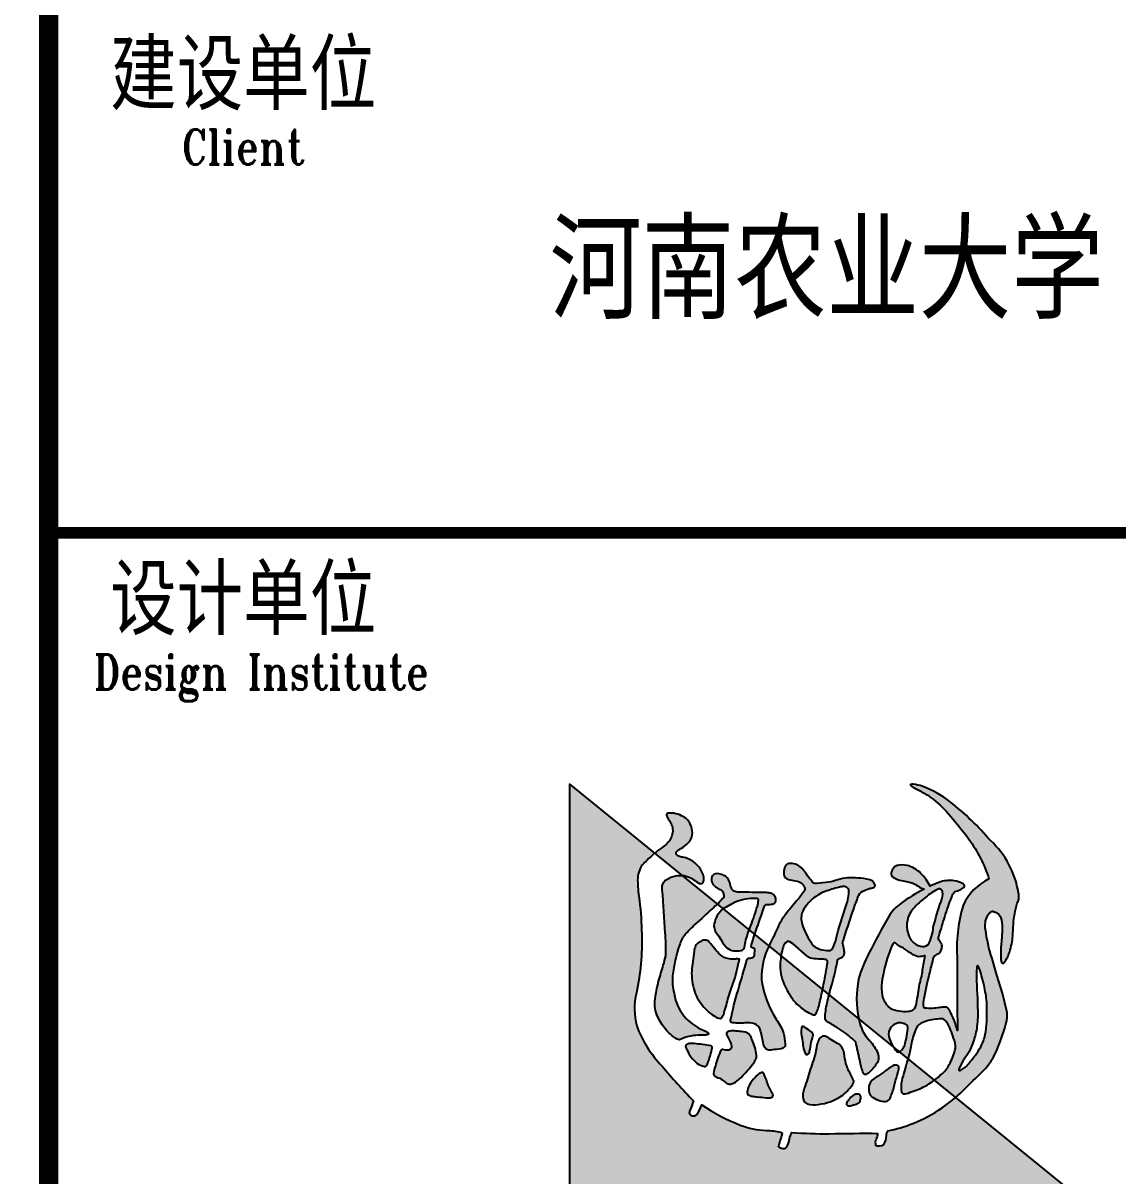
# Model space of a CAD drawing. Extents: x 239268 to 489116, y -316056 to -246175.
# Drawn here: x 345306 to 348121, y -293455 to -290490 of the extents above; entities that cross this region are included whole.
import ezdxf
from ezdxf.enums import TextEntityAlignment as Align

# ---------------------------------------------------------------- set-up
doc = ezdxf.new("R2010")
doc.units = 0
doc.header["$LTSCALE"] = 1000
doc.header["$MEASUREMENT"] = 0
doc.layers.get('0').update_dxf_attribs({"linetype": 'CONTINUOUS'})
doc.layers.get('Defpoints').update_dxf_attribs({"color": 6, "linetype": 'CONTINUOUS'})
for name, color, linetype in [('3-ban', 84, 'CONTINUOUS'), ('3-liang-s', 120, 'CONTINUOUS'), ('图框', 85, 'CONTINUOUS')]:
    doc.layers.add(name, color=color, linetype=linetype)
doc.styles.add('DIM_FONT', font='SIMPLEX.shx', dxfattribs={"width": 0.65})
doc.styles.add('TKZ1_tjhts.shx', font='tjromant.shx', dxfattribs={"bigfont": 'tjhts.shx'})
doc.styles.add('TKZ2_tjkts.shx', font='tjromant.shx', dxfattribs={"bigfont": 'tjkts.shx'})
doc.dimstyles.new('DIMN50', dxfattribs={"dimscale": 0.5, "dimtxt": 300, "dimasz": 100, "dimexe": 250, "dimexo": 300, "dimgap": 150, "dimtad": 1, "dimdec": 0, "dimzin": 0, "dimdsep": 46, "dimtxsty": 'DIM_FONT', "dimblk": 'ARCHTICK', "dimcen": 0.09, "dimclrt": 7, "dimazin": 2, "dimtfac": 1, "dimtdec": 0, "dimtix": 1, "dimtmove": 2, "dimatfit": 3, "dimfxl": 0, "dimtolj": 1, "dimtzin": 0, "dimarcsym": 0})

# ---------------------------------------------------------------- blocks, each defined once
blk = doc.blocks.new('TJAD_TK_LOGO')
at = {"layer": '图框'}
for points in [[(0.3088, 0.2387, -0.055111), (0.2978, 0.218, -0.399817), (0.2889, 0.2131, -0.15154), (0.2813, 0.2164, -0.301448), (0.2805, 0.2256, 0.010306), (0.2893, 0.248, -0.01851), (0.2158, 0.3296, -0.103184), (0.1567, 0.4231, -0.120959), (0.1559, 0.5005, 0.063512), (0.1683, 0.6375, 0.024265), (0.1633, 0.7157, -0.039016), (0.1589, 0.7586, -0.148803), (0.1672, 0.7952, -0.063522), (0.1899, 0.8185, -0.021561), (0.1991, 0.8269), (0, 0.9887), (0, 0.0136), (1.2, 0.0136), (0.9015, 0.2562, -0.02734), (0.8698, 0.2318, -0.056811), (0.8015, 0.1955, -0.043653), (0.7428, 0.1781, 0.070224), (0.7398, 0.1676, -0.155586), (0.7336, 0.1464, -0.268078), (0.7145, 0.1445, 0.046034), (0.7138, 0.1514, -0.10837), (0.7157, 0.158, 0.067272), (0.7193, 0.1723, 0.007869), (0.606, 0.1714, -0.018474), (0.519, 0.1742, 0.089356), (0.5135, 0.1595, -0.084297), (0.509, 0.1441, -0.378712), (0.4979, 0.1366, -0.129516), (0.4872, 0.1418, 0.010082), (0.4893, 0.1483, -0.06366), (0.4927, 0.1585, -0.047427), (0.496, 0.17, 0.412458), (0.4928, 0.175, 0.04646), (0.4591, 0.1791, -0.083304), (0.3984, 0.1918, -0.056916)], [(0.2775, 0.8514, 0.150805), (0.2864, 0.8696, 0.118181), (0.2844, 0.888, 0.061251), (0.2779, 0.9015, 0.110829), (0.2658, 0.9118, 0.065976), (0.2483, 0.9188, 0.129921), (0.2287, 0.9197, 0.40681), (0.2264, 0.9157, 0.07663), (0.2303, 0.907, -0.019502), (0.2369, 0.8958, -0.085799), (0.2406, 0.8843, -0.150999), (0.2351, 0.8585, -0.086307), (0.2248, 0.8465, -0.019332), (0.2062, 0.8326, 0.015742), (0.1991, 0.8269), (0.2636, 0.7745, -0.014783), (0.2672, 0.7742, -0.092021), (0.2852, 0.7675, -0.021612), (0.2992, 0.7583, 0.020501), (0.3016, 0.7569, -0.138406), (0.302, 0.7565, -0.004327), (0.3042, 0.7558, 0.041521), (0.3068, 0.7553, 0.017006), (0.3094, 0.7562, 0.175362), (0.3127, 0.7602, 0.115175), (0.3133, 0.7703, 0.133458), (0.3016, 0.7947, 0.090138), (0.282, 0.8113, 0.068529), (0.2674, 0.8165, -0.013934), (0.2566, 0.8189, -0.201719), (0.2496, 0.8239, -0.378426), (0.2504, 0.8307, -0.084166), (0.2598, 0.8373, 0.070184)], [(0.2636, 0.7745, 0.064867), (0.2476, 0.7736, 0.116531), (0.2256, 0.7646, 0.208218), (0.2161, 0.7503, 0.02194), (0.2164, 0.7413, -0.003556), (0.2234, 0.6402, -0.008585), (0.2249, 0.6059, -0.036626), (0.2244, 0.5869, -0.030322), (0.2188, 0.5654, 0.008639), (0.2079, 0.5277, 0.029199), (0.2005, 0.4927, 0.047639), (0.1991, 0.4689, 0.083135), (0.2032, 0.4501, 0.077424), (0.2218, 0.4185, 0.095524), (0.2514, 0.392, 0.133345), (0.2555, 0.391, 0.037671), (0.266, 0.3945, -0.074764), (0.2892, 0.4005, -0.017227), (0.3115, 0.4018, 0.103318), (0.3238, 0.4034, 0.529251), (0.3243, 0.406, 0.058891), (0.3103, 0.4144, -0.106556), (0.2722, 0.4408, -0.157893), (0.2439, 0.4997, -0.090292), (0.2406, 0.5406, -0.061166), (0.2567, 0.6121, -0.11155), (0.2702, 0.6374, -0.016825), (0.2934, 0.6606, -0.002917), (0.3335, 0.6973, 0.013927), (0.3452, 0.7082)], [(0.4736, 0.7314, 0.018572), (0.4732, 0.7314), (0.4732, 0.7318, 0.06936), (0.4703, 0.733, 0.047212), (0.46, 0.7347, 0.024282), (0.4431, 0.7352, -0.000753), (0.4115, 0.7353, -0.013374), (0.3921, 0.7358, -0.164458), (0.3817, 0.7396, -0.15617), (0.3755, 0.7508, 0.064833), (0.3714, 0.765, 0.17195), (0.3603, 0.7744, 0.077232), (0.3482, 0.7786, 0.099365), (0.3407, 0.7784, 0.128164), (0.3354, 0.7756, 0.199677), (0.3314, 0.766, 0.156287), (0.3348, 0.7545, 0.086381), (0.3434, 0.7463, 0.029794), (0.3514, 0.742, -0.218512), (0.3587, 0.7337, -0.050196), (0.3602, 0.726, -0.223734), (0.3564, 0.7197, -0.013892), (0.3452, 0.7082), (0.3589, 0.6971, -0.00619), (0.3868, 0.7123, -0.093205), (0.4339, 0.7212, -0.103421), (0.4394, 0.72, -0.384925), (0.4409, 0.717, -0.045853), (0.4384, 0.7029, -0.014561), (0.4233, 0.6576, 0.006316), (0.4195, 0.6478), (0.4323, 0.6374, -0.003465), (0.4348, 0.6445, -0.002724), (0.4557, 0.7043, -0.338072), (0.4611, 0.707, 0.005218), (0.4734, 0.7074, 0.309415), (0.4756, 0.7082, 0.132077), (0.4786, 0.7099, 0.147744), (0.4814, 0.7154, 0.135646), (0.4808, 0.7231, 0.18433)], [(0.7559, 0.3745, 0.010654), (0.7583, 0.3709, 0.091005), (0.7649, 0.363, 0.311976), (0.7704, 0.3627)]]:
    blk.add_hatch(color=256, dxfattribs=at).paths.add_polyline_path(points)
h = blk.add_hatch(color=256, dxfattribs=at)
h.paths.add_polyline_path([(0.9815, 0.6879, -0.266995), (0.9881, 0.6909, -0.078548), (0.9944, 0.6887, -0.061401), (1.0014, 0.6847, -0.140506), (1.0072, 0.6756, -0.075077), (1.01, 0.6533, -0.023792), (1.0084, 0.6201, 0.028581), (1.0066, 0.5847, 0.083513), (1.0086, 0.5717, 0.556873), (1.0142, 0.5709, 0.099876), (1.0276, 0.5963, 0.058859), (1.0349, 0.6333, 0.00868), (1.0364, 0.6602, -0.055868), (1.0453, 0.7097, 0.012909), (1.0489, 0.7191, 0.07627), (1.0482, 0.7339, 0.168287), (0.9831, 0.856, 0.045812), (0.8895, 0.9461, 0.082299), (0.8236, 0.9829, 0.045024), (0.8019, 0.9879, 0.184323), (0.7964, 0.9871, 0.401214), (0.7969, 0.9849, 0.073894), (0.8027, 0.9803, 0.009968), (0.8278, 0.9671, -0.045085), (0.8493, 0.9526, -0.042435), (0.8895, 0.9133, -0.014659), (0.9326, 0.8595, -0.075958), (0.9793, 0.7665, 0.183281), (0.9189, 0.7042, 0.093166), (0.9053, 0.5774, 0.002645), (0.9049, 0.5388), (0.9501, 0.5388, -0.021718), (0.9509, 0.5614, -0.060902), (0.9515, 0.5634, -0.750169), (0.9534, 0.5633, -0.062141), (0.956, 0.5585, -0.02804), (0.962, 0.5406, -0.001207), (0.9625, 0.5388), (0.9987, 0.5388), (0.9978, 0.5418), (0.9864, 0.5809, -0.042759), (0.9711, 0.6483, -0.166183), (0.9757, 0.68, -0.02967)])
h.paths.add_polyline_path([(0.9205, 0.7467, 0.337691), (0.9223, 0.7504, 0.234051), (0.9175, 0.7558, 0.085029), (0.898, 0.762, 0.109404), (0.8666, 0.76, 0.027051), (0.8419, 0.7495, 0.096966), (0.8201, 0.7794, 0.147389), (0.7879, 0.798, 0.110178), (0.7649, 0.7978, 0.193659), (0.7543, 0.7891, 0.105864), (0.7507, 0.7813, 0.322715), (0.7561, 0.77, 0.090222), (0.7753, 0.7627, 0.021428), (0.79, 0.7597, -0.062248), (0.8018, 0.7563, -0.0489), (0.8136, 0.7497, 0.061445), (0.8276, 0.7426, 0.045204), (0.7732, 0.709, 0.105153), (0.7461, 0.6801, 0.017534), (0.699, 0.5933, 0.04727), (0.6765, 0.5388), (0.7311, 0.5388, -0.016538), (0.7329, 0.5457, -0.06987), (0.7549, 0.6147, -0.55525), (0.7623, 0.616, 0.087068), (0.7725, 0.608, 0.000587), (0.779, 0.6054, 0.051645), (0.7807, 0.6041, 0.002312), (0.7982, 0.5921, 0.1078), (0.8147, 0.5849, 0.06971), (0.8302, 0.5876, -0.002349), (0.8243, 0.554, -0.014725), (0.8217, 0.5388), (0.8389, 0.5388, -0.003665), (0.8417, 0.5498, -0.003176), (0.8503, 0.5842, -0.214328), (0.8554, 0.5888, 0.079005), (0.8638, 0.5943, 0.136284), (0.8689, 0.6041, 0.042038), (0.8698, 0.6101, 0.121208), (0.8685, 0.6149, 0.033156), (0.8637, 0.6221, -0.089896), (0.8614, 0.627, -0.153361), (0.8622, 0.6323, -0.00558), (0.8761, 0.6782, -0.02004), (0.8922, 0.7241, -0.10938), (0.8997, 0.7368, 0.024126), (0.911, 0.7409, 0.094696)])
h.paths.add_polyline_path([(0.8709, 0.7365, -0.143663), (0.8674, 0.7141, 0.018808), (0.8493, 0.6538, -0.117601), (0.8367, 0.6124, -0.229986), (0.8191, 0.6095, -0.2857), (0.7904, 0.6393, -0.267121), (0.8025, 0.6968, -0.053371), (0.8316, 0.7238, -0.07094), (0.8606, 0.7426, -0.49062)], flags=16)
h = blk.add_hatch(color=256, dxfattribs=at)
h.paths.add_polyline_path([(0.7123, 0.7547, 0.083086), (0.7078, 0.7611, 0.127732), (0.7011, 0.7644, 0.060999), (0.6727, 0.7685, 0.050289), (0.6488, 0.769, 0.061315), (0.6263, 0.7647, -0.058239), (0.6053, 0.759, -0.023274), (0.5769, 0.7559, -0.318074), (0.5654, 0.7615, -0.012807), (0.5459, 0.787, 0.176594), (0.5273, 0.8007, 0.141446), (0.5118, 0.8023, 0.254042), (0.5015, 0.7926, 0.094349), (0.5002, 0.7774, 0.272202), (0.5073, 0.7669, 0.06938), (0.523, 0.7632, -0.099001), (0.5405, 0.7575, -0.173209), (0.5486, 0.7467, -0.244282), (0.547, 0.7377, -0.042049), (0.5309, 0.7159, 0.019533), (0.5043, 0.6835, 0.074328), (0.4889, 0.6592, -0.003717), (0.4656, 0.6104), (0.4938, 0.5874, -0.03259), (0.4985, 0.6073, -0.114709), (0.5043, 0.6174), (0.5072, 0.6195), (0.5091, 0.6202), (0.5118, 0.6201), (0.5142, 0.6193), (0.5231, 0.6138), (0.5294, 0.6085), (0.5482, 0.5915), (0.5545, 0.5865), (0.5549, 0.5865, 0.137325), (0.5628, 0.5817, 0.052206), (0.5812, 0.5795, -0.039081), (0.5963, 0.5784, -0.061234), (0.5998, 0.5775, -0.389955), (0.6022, 0.5741, -0.015439), (0.6014, 0.5665, -0.009793), (0.5919, 0.5135, -0.001555), (0.5909, 0.5086), (0.6061, 0.4962, -0.005675), (0.6129, 0.5218, 0.021764), (0.6244, 0.5699, -0.037231), (0.6265, 0.5785, -0.166808), (0.6296, 0.5808, 0.014415), (0.6366, 0.5837, 0.232872), (0.6415, 0.5909, 0.087887), (0.641, 0.6009, 0.002273), (0.6378, 0.6149, -0.178357), (0.6381, 0.6188, -0.001216), (0.6509, 0.6596, -0.011476), (0.6643, 0.6991, -0.017032), (0.6756, 0.7288, -0.192629), (0.6888, 0.7399, -0.05264), (0.7021, 0.7447, 0.121865), (0.7115, 0.7475, 0.384919)])
h.paths.add_polyline_path([(0.5967, 0.7372, -0.021509), (0.6281, 0.7468, -0.053885), (0.6378, 0.7487, -0.363115), (0.652, 0.7407, -0.093078), (0.646, 0.7046, 0.023125), (0.6222, 0.6265, -0.067346), (0.6135, 0.6034, -0.278742), (0.6057, 0.5995, -0.067064), (0.5855, 0.6021, -0.223721), (0.5632, 0.6194, -0.070697), (0.543, 0.6609, -0.171192), (0.5437, 0.69, -0.090372), (0.5638, 0.7166, -0.097027)], flags=16)
h = blk.add_hatch(color=256, dxfattribs=at)
h.paths.add_polyline_path([(0.4195, 0.6478), (0.3589, 0.6971, 0.122439), (0.3441, 0.6794, 0.077208), (0.3376, 0.6622, 0.221374), (0.3431, 0.6401, -0.044103), (0.3534, 0.6251, 0.092474), (0.3673, 0.6059, 0.149827), (0.383, 0.5987, 0.078107), (0.4006, 0.5996, 0.300992), (0.4085, 0.6066, 0.003448), (0.4116, 0.6244, -0.014936)])
h.paths.add_polyline_path([(0.4481, 0.5312, -0.118411), (0.4656, 0.6104), (0.4323, 0.6374, 0.013731), (0.4236, 0.6091, 0.354128), (0.4255, 0.6066, 0.149403), (0.4255, 0.6062, -0.033756), (0.429, 0.6051, -0.301225), (0.4322, 0.6016, -0.067966), (0.4306, 0.5853, -0.155357), (0.4255, 0.5826, -0.0383), (0.4175, 0.5813, 0.394404), (0.4141, 0.5771, -0.002997), (0.3933, 0.5061, 0.027314), (0.3759, 0.4366, 0.262389), (0.3769, 0.4312, 0.054171), (0.4093, 0.4301, -0.120269), (0.4322, 0.4278, -0.238212), (0.445, 0.4145, -0.030328), (0.4518, 0.3843, 0.177342), (0.4589, 0.3692, 0.189169), (0.4732, 0.3674, 0.024901), (0.4941, 0.3699, 0.43233), (0.5035, 0.3812, 0.054023), (0.4992, 0.4064, 0.072563), (0.4928, 0.4227, -0.024272), (0.4732, 0.4551, -0.09052)])
h.paths.add_polyline_path([(0.5909, 0.5086), (0.4938, 0.5874, 0.02545), (0.492, 0.5716, 0.128799), (0.5009, 0.5201, 0.044216), (0.5216, 0.4843, 0.076323), (0.548, 0.4604, 0.034366), (0.5624, 0.4519, 0.076032), (0.5722, 0.4489, 0.341488), (0.575, 0.4509, 0.069217), (0.5844, 0.4795, 0.009229)])
h.paths.add_polyline_path([(0.6061, 0.4962, 0.003269), (0.6024, 0.4814, 0.051211), (0.5967, 0.4451, 0.204101), (0.5987, 0.435, -0.011598), (0.6232, 0.4203, -0.044991), (0.6598, 0.3936, -0.200983), (0.6695, 0.3801, -0.006426), (0.6785, 0.3385, 0.079721), (0.6871, 0.3112, 0.326464), (0.6907, 0.3094, 0.087838), (0.6948, 0.3111, 0.087656), (0.7146, 0.3317, 0.286319), (0.7196, 0.3603, 0.076349), (0.7011, 0.3885, -0.160397), (0.6755, 0.4398), (0.6755, 0.4398)])
h.paths.add_polyline_path([(0.8517, 0.2966), (0.7903, 0.3465, 0.007087), (0.7769, 0.3013, 0.070922), (0.7741, 0.2754, 0.248353), (0.779, 0.265, 0.199635), (0.7954, 0.2684, -0.006886), (0.8134, 0.2746, 0.05678), (0.8467, 0.293, 0.006803)])
h = blk.add_hatch(color=256, dxfattribs=at)
h.paths.add_polyline_path([(0.393, 0.5629, -0.011586), (0.3965, 0.5787, 0.253288), (0.3961, 0.5791, 0.095247), (0.3878, 0.5795, -0.0106), (0.3763, 0.5795, -0.133876), (0.3608, 0.5833, -0.082431), (0.3451, 0.5964, -0.01622), (0.3317, 0.6124, 0.042319), (0.324, 0.621, 0.140851), (0.3172, 0.6238, 0.145933), (0.3085, 0.6218, 0.038492), (0.302, 0.6178), (0.3016, 0.6178, 0.000616), (0.3, 0.6162, 0.032553), (0.2979, 0.6148, 0.095329), (0.2942, 0.6103, 0.096767), (0.2905, 0.5971, -0.001525), (0.2876, 0.5737, 0.034244), (0.285, 0.5522, 0.085899), (0.2916, 0.5041, 0.097395), (0.3137, 0.4669, 0.083463), (0.3395, 0.445, 0.098864), (0.3517, 0.4407, 0.30663), (0.3559, 0.443, 0.075685), (0.3606, 0.4535, 0.009946), (0.371, 0.4905, -0.023424), (0.3776, 0.5099, 0.034776)])
h.paths.add_polyline_path([(0.3331, 0.3723, 0.321528), (0.3303, 0.3767, 0.021484), (0.2909, 0.382, 0.022843), (0.2815, 0.3822, 0.102534), (0.2763, 0.381, 0.130045), (0.2718, 0.3783, 0.267367), (0.2712, 0.3737, -0.005872), (0.2757, 0.3643, 0.058515), (0.2798, 0.3554, 0.081344), (0.2949, 0.3383, 0.099387), (0.3095, 0.3298, 0.035917), (0.3152, 0.3284, 0.245908), (0.3185, 0.3297, 0.105203), (0.327, 0.3486, -0.034055), (0.3316, 0.3653, 0.056891)])
h.paths.add_polyline_path([(0.4315, 0.3396, 0.245812), (0.436, 0.3593, 0.065072), (0.4255, 0.3925, 0.134826), (0.4253, 0.3934, -0.114996), (0.4251, 0.3945, 0.061748), (0.4182, 0.4045, 0.16919), (0.4099, 0.4088, 0.009694), (0.3932, 0.4108, 0.017654), (0.3823, 0.4116, 0.044621), (0.3745, 0.4112, 0.15913), (0.3675, 0.4082, 0.263058), (0.3666, 0.4036, 0.037983), (0.3754, 0.3845, -0.091013), (0.3784, 0.3745, -0.183458), (0.3763, 0.3696, -0.186991), (0.3705, 0.3666, -0.076588), (0.3638, 0.3668, 0.012233), (0.357, 0.368, 0.175338), (0.3532, 0.367, 0.023216), (0.3404, 0.3302, 0.04069), (0.3358, 0.3123, 0.28537), (0.3389, 0.3059, 0.048651), (0.3472, 0.3023, -0.083296), (0.3595, 0.2951, 0.044689), (0.3674, 0.2887, 0.196761), (0.3781, 0.2876, 0.127879), (0.3954, 0.2982, 0.050671)])
h.paths.add_polyline_path([(0.4633, 0.2851, 0.013244), (0.4608, 0.2933, 0.042352), (0.4538, 0.3106, 0.086452), (0.451, 0.3142, 0.181931), (0.4475, 0.3144, 0.105167), (0.437, 0.3071, 0.063777), (0.4225, 0.2892, 0.079039), (0.415, 0.2726, 0.295118), (0.4173, 0.2626, 0.12746), (0.4262, 0.259, 0.051219), (0.4378, 0.2577, -0.006938), (0.4592, 0.2552, 0.101871), (0.4716, 0.2561, 0.282022), (0.4753, 0.2604, 0.127329), (0.4734, 0.2662), (0.4732, 0.2662, -0.004335)])
h.paths.add_polyline_path([(0.6577, 0.3076, -0.058552), (0.6453, 0.3355, -0.043685), (0.6412, 0.3591, 0.088622), (0.6365, 0.3722, 0.151789), (0.6215, 0.3846, -0.046532), (0.6062, 0.3942, 0.04555), (0.5995, 0.3981, 0.043142), (0.5967, 0.3991), (0.5966, 0.3994, 0.251715), (0.5858, 0.3963, 0.137334), (0.5764, 0.371, -0.022108), (0.5712, 0.349, 0.025269), (0.5573, 0.3052, -0.028381), (0.5499, 0.2836, 0.095667), (0.5444, 0.258, 0.266705), (0.5545, 0.2414, 0.133638), (0.5811, 0.2399, 0.117773), (0.6341, 0.259, 0.081266), (0.6603, 0.2854, 0.080524), (0.6632, 0.2917), (0.6632, 0.292), (0.6636, 0.2924), (0.6636, 0.2952), (0.6632, 0.2952, 0.059624)])
h.paths.add_polyline_path([(0.5675, 0.4064, 0.121011), (0.5636, 0.4099, 0.051248), (0.5498, 0.4198, 0.077555), (0.5447, 0.4219, 0.238499), (0.5422, 0.4212, 0.167798), (0.5412, 0.4181, 0.09655), (0.5414, 0.3999, -0.014406), (0.5433, 0.3923, -0.00033), (0.5454, 0.375, 0.1059), (0.5513, 0.3573, 0.313865), (0.5557, 0.3565, 0.231713), (0.5604, 0.3643, 0.026659), (0.5643, 0.3846, -0.007425), (0.5681, 0.3998, 0.16995)])
h.paths.add_polyline_path([(0.6788, 0.2495, 0.082015), (0.6802, 0.2581, 0.360369), (0.6746, 0.2636, 0.094324), (0.6683, 0.2635, 0.109868), (0.6658, 0.2629, -0.017853), (0.6636, 0.2619), (0.6632, 0.2619, 0.095638), (0.6515, 0.2506, 0.069381), (0.6467, 0.2423, 0.391778), (0.6489, 0.2376, 0.16265), (0.6584, 0.2374, 0.029698), (0.6632, 0.2387), (0.6636, 0.2387, 0.027865), (0.6738, 0.2427, 0.232972)])
h.paths.add_polyline_path([(0.7651, 0.3086, -0.00792), (0.7663, 0.3122, -0.04061), (0.7673, 0.3161, 0.057732), (0.7686, 0.323, 0.231089), (0.7664, 0.3309, 0.223752), (0.7548, 0.3302, 0.032861), (0.7336, 0.3152, -0.012035), (0.7156, 0.3033, 0.160241), (0.7001, 0.2874, 0.160304), (0.6998, 0.2673, 0.221951), (0.7087, 0.2557, 0.080228), (0.7255, 0.2484, 0.124433), (0.7414, 0.2473, 0.177577), (0.7482, 0.2548, 0.06059), (0.7578, 0.2826, -0.013372)])
h = blk.add_hatch(color=256, dxfattribs=at)
h.paths.add_polyline_path([(0.9516, 0.4998, -0.00262), (0.9505, 0.5265, -0.01182), (0.9501, 0.5388), (0.9049, 0.5388, 0.006126), (0.9053, 0.4493, 0.002492), (0.906, 0.4122, 0.048247), (0.8873, 0.4597, 0.065909), (0.8831, 0.4654, 0.224936), (0.8775, 0.467, 0.038284), (0.8638, 0.4659, -0.06616), (0.83, 0.4648, -0.485088), (0.8272, 0.4672, -0.101913), (0.8282, 0.4872, -0.016956), (0.8389, 0.5388), (0.8217, 0.5388, -0.017973), (0.8174, 0.5204, -0.010562), (0.8098, 0.4759, -0.208845), (0.8025, 0.4605, -0.11949), (0.791, 0.4574, -0.131776), (0.7484, 0.4648, -0.127624), (0.7317, 0.4882, -0.118385), (0.7311, 0.5388), (0.6765, 0.5388, 0.005191), (0.6747, 0.5326, 0.105733), (0.6755, 0.4398), (0.7181, 0.4052), (0.7448, 0.4052, -0.078177), (0.7468, 0.4144, -0.129583), (0.7582, 0.4264, -0.224047), (0.779, 0.4292, -0.071036), (0.7797, 0.4292, 0.101063), (0.781, 0.4285, -0.019588), (0.7826, 0.4281, -0.023828), (0.7843, 0.4274, -0.322257), (0.7901, 0.4162, -0.013384), (0.7884, 0.4052), (0.8042, 0.4052, -0.014271), (0.8075, 0.414, -0.194353), (0.8209, 0.4295, -0.094044), (0.855, 0.4388, -0.035175), (0.8707, 0.4396, -0.177154), (0.8802, 0.4322, -0.054292), (0.8934, 0.4052), (0.9481, 0.4052, 0.016129), (0.9506, 0.4167, 0.043741), (0.9529, 0.4602, 0.012835)])
h.paths.add_polyline_path([(1.0212, 0.4578), (1.011, 0.5001), (0.9987, 0.5388), (0.9625, 0.5388, -0.013434), (0.9677, 0.518, -0.01242), (0.9716, 0.4981, -0.017255), (0.9742, 0.4791, -0.024091), (0.974, 0.4334, -0.03797), (0.9709, 0.4052), (1.0122, 0.4052, 0.01383), (1.0187, 0.4273, 0.116879)])
h.paths.add_polyline_path([(0.9667, 0.319, 0.068823), (0.9925, 0.3556, 0.031999), (1.0122, 0.4052), (0.9709, 0.4052, -0.002893), (0.9705, 0.403, -0.072675), (0.9603, 0.3746, -0.038888), (0.9477, 0.3552, -0.02059), (0.9288, 0.3321, -0.114728), (0.9232, 0.3261, -0.052839), (0.9136, 0.3198), (0.911, 0.3189), (0.9088, 0.319), (0.9087, 0.322), (0.9144, 0.3343), (0.9184, 0.3407), (0.9328, 0.3631), (0.9415, 0.3829), (0.9415, 0.384, 0.030329), (0.9481, 0.4052), (0.8934, 0.4052, -0.019139), (0.8966, 0.395, -0.131139), (0.901, 0.3705, -0.068706), (0.8883, 0.3366, -0.106182), (0.8705, 0.3122, -0.027075), (0.8517, 0.2966), (0.9015, 0.2562, 0.015633), (0.9183, 0.2717, -0.009266)])
h = blk.add_hatch(color=256, dxfattribs=at)
h.paths.add_polyline_path([(0.7975, 0.3787, -0.041396), (0.8042, 0.4052), (0.7884, 0.4052, -0.011453), (0.7864, 0.3958, -0.01007), (0.7826, 0.3786, -0.034546), (0.7785, 0.3708, -0.087737), (0.7704, 0.3627), (0.7903, 0.3465), (0.7903, 0.3465, 0.020125)])
h.paths.add_polyline_path([(0.7448, 0.4052), (0.7181, 0.4052), (0.7559, 0.3745, -0.051476), (0.7466, 0.3933, -0.099669)])
blk.add_lwpolyline([(0, 0.9887), (0, 0.0136), (1.2, 0.0136)], close=True, dxfattribs=at)
blk.add_lwpolyline([(1.0482, 0.7339, 0.168287), (0.9831, 0.856, 0.045812), (0.8895, 0.9461, 0.082299), (0.8236, 0.9829, 0.045024), (0.8019, 0.9879, 0.184323), (0.7964, 0.9871, 0.401214), (0.7969, 0.9849, 0.073894), (0.8027, 0.9803, 0.009968), (0.8278, 0.9671, -0.045085), (0.8493, 0.9526, -0.042435), (0.8895, 0.9133, -0.014659), (0.9326, 0.8595, -0.075958), (0.9793, 0.7665, 0.183281), (0.9189, 0.7042, 0.093166), (0.9053, 0.5774, 0.00877), (0.9053, 0.4493, 0.002492), (0.906, 0.4122, 0.048247), (0.8873, 0.4597, 0.065909), (0.8831, 0.4654, 0.224936), (0.8775, 0.467, 0.038284), (0.8638, 0.4659, -0.06616), (0.83, 0.4648, -0.485088), (0.8272, 0.4672, -0.101913), (0.8282, 0.4872, -0.020622), (0.8417, 0.5498, -0.003176), (0.8503, 0.5842, -0.214328), (0.8554, 0.5888, 0.079005), (0.8638, 0.5943, 0.136284), (0.8689, 0.6041, 0.042038), (0.8698, 0.6101, 0.13569), (0.8682, 0.6154, 0.030912), (0.8637, 0.6221, -0.089896), (0.8614, 0.627, -0.153361), (0.8622, 0.6323, -0.00558), (0.8761, 0.6782, -0.02004), (0.8922, 0.7241, -0.10938), (0.8997, 0.7368, 0.024126), (0.911, 0.7409, 0.094696), (0.9205, 0.7467, 0.397569), (0.9221, 0.751, 0.211166), (0.9175, 0.7558, 0.085029), (0.898, 0.762, 0.109404), (0.8666, 0.76, 0.027051), (0.8419, 0.7495, 0.096966), (0.8201, 0.7794, 0.147389), (0.7879, 0.798, 0.110178), (0.7649, 0.7978, 0.193659), (0.7543, 0.7891, 0.105864), (0.7507, 0.7813, 0.322715), (0.7561, 0.77, 0.090222), (0.7753, 0.7627, 0.021428), (0.79, 0.7597, -0.062248), (0.8018, 0.7563, -0.0489), (0.8136, 0.7497, 0.061445), (0.8276, 0.7426, 0.045204), (0.7732, 0.709, 0.105153), (0.7461, 0.6801, 0.017534), (0.699, 0.5933, 0.052474), (0.6747, 0.5326, 0.105733), (0.6755, 0.4398, 0.160397), (0.7011, 0.3885, -0.076349), (0.7196, 0.3603, -0.286319), (0.7146, 0.3317, -0.087656), (0.6948, 0.3111, -0.08033), (0.6911, 0.3095, -0.368951), (0.687, 0.3114, -0.079318), (0.6785, 0.3385, 0.006426), (0.6695, 0.3801, 0.200983), (0.6598, 0.3936, 0.044991), (0.6232, 0.4203, 0.011598), (0.5987, 0.435, -0.204101), (0.5967, 0.4451, -0.051211), (0.6024, 0.4814, -0.008944), (0.6129, 0.5218, 0.021764), (0.6244, 0.5699, -0.037231), (0.6265, 0.5785, -0.166808), (0.6296, 0.5808, 0.014415), (0.6366, 0.5837, 0.232872), (0.6415, 0.5909, 0.087887), (0.641, 0.6009, 0.002324), (0.6377, 0.6152, -0.163549), (0.6381, 0.6188, -0.001216), (0.6509, 0.6596, -0.011476), (0.6643, 0.6991, -0.017032), (0.6756, 0.7288, -0.192629), (0.6888, 0.7399, -0.05264), (0.7021, 0.7447, 0.121865), (0.7115, 0.7475, 0.384919), (0.7123, 0.7547, 0.083086), (0.7078, 0.7611, 0.127732), (0.7011, 0.7644, 0.060999), (0.6727, 0.7685, 0.050289), (0.6488, 0.769, 0.061315), (0.6263, 0.7647, -0.058239), (0.6053, 0.759, -0.023274), (0.5769, 0.7559, -0.318074), (0.5654, 0.7615, -0.012807), (0.5459, 0.787, 0.176594), (0.5273, 0.8007, 0.141446), (0.5118, 0.8023, 0.254042), (0.5015, 0.7926, 0.094349), (0.5002, 0.7774, 0.272202), (0.5073, 0.7669, 0.06938), (0.523, 0.7632, -0.099001), (0.5405, 0.7575, -0.176084), (0.5487, 0.7465, -0.238335), (0.547, 0.7377, -0.042049), (0.5309, 0.7159, 0.019533), (0.5043, 0.6835, 0.074328), (0.4889, 0.6592, -0.003717), (0.4656, 0.6104, 0.118412), (0.4481, 0.5312, 0.09052), (0.4732, 0.4551, 0.024272), (0.4928, 0.4227, -0.072563), (0.4992, 0.4064, -0.054023), (0.5035, 0.3812, -0.43233), (0.4941, 0.3699, -0.024901), (0.4732, 0.3674, -0.189169), (0.4589, 0.3692, -0.177342), (0.4518, 0.3843, 0.030328), (0.445, 0.4145, 0.238212), (0.4322, 0.4278, 0.120269), (0.4093, 0.4301, -0.054171), (0.3769, 0.4312, -0.262389), (0.3759, 0.4366, -0.027314), (0.3933, 0.5061, 0.002997), (0.4141, 0.5771, -0.42145), (0.4179, 0.5814, 0.036527), (0.4255, 0.5826, 0.155357), (0.4306, 0.5853, 0.067966), (0.4322, 0.6016, 0.301225), (0.429, 0.6051, 0.033756), (0.4255, 0.6062, -0.149403), (0.4255, 0.6066, -0.354128), (0.4236, 0.6091, -0.017197), (0.4348, 0.6445, -0.010154), (0.4348, 0.6445, -0.002724), (0.4557, 0.7043, -0.338072), (0.4611, 0.707, 0.005218), (0.4734, 0.7074, 0.309415), (0.4756, 0.7082, 0.132077), (0.4786, 0.7099, 0.147744), (0.4814, 0.7154, 0.135646), (0.4808, 0.7231, 0.18433), (0.4736, 0.7314, 0.018572), (0.4732, 0.7314), (0.4732, 0.7318, 0.071117), (0.4702, 0.733, 0.046841), (0.46, 0.7347, 0.024282), (0.4431, 0.7352, -0.000753), (0.4115, 0.7353, -0.013374), (0.3921, 0.7358, -0.164458), (0.3817, 0.7396, -0.15617), (0.3755, 0.7508, 0.064833), (0.3714, 0.765, 0.17195), (0.3603, 0.7744, 0.077232), (0.3482, 0.7786, 0.099365), (0.3407, 0.7784, 0.128164), (0.3354, 0.7756, 0.199677), (0.3314, 0.766, 0.156287), (0.3348, 0.7545, 0.086381), (0.3434, 0.7463, 0.029794), (0.3514, 0.742, -0.218512), (0.3587, 0.7337, -0.050196), (0.3602, 0.726, -0.223734), (0.3564, 0.7197, -0.027824), (0.3335, 0.6973, 0.002917), (0.2934, 0.6606, 0.016825), (0.2702, 0.6374, 0.11155), (0.2567, 0.6121, 0.061166), (0.2406, 0.5406, 0.090292), (0.2439, 0.4997, 0.157893), (0.2722, 0.4408, 0.106556), (0.3103, 0.4144, -0.057352), (0.324, 0.4062, -0.620281), (0.3238, 0.4034, -0.103318), (0.3115, 0.4018, 0.017227), (0.2892, 0.4005, 0.074764), (0.266, 0.3945, -0.037671), (0.2555, 0.391, -0.146442), (0.2511, 0.3922, -0.094541), (0.2218, 0.4185, -0.075684), (0.2035, 0.4493, -0.086697), (0.1991, 0.4689, -0.047639), (0.2005, 0.4927, -0.029199), (0.2079, 0.5277, -0.008639), (0.2188, 0.5654, 0.030322), (0.2244, 0.5869, 0.036626), (0.2249, 0.6059, 0.008585), (0.2234, 0.6402, 0.003541), (0.2164, 0.7409, -0.022961), (0.2161, 0.7503, -0.208218), (0.2256, 0.7646, -0.116531), (0.2476, 0.7736, -0.079727), (0.2672, 0.7742, -0.092021), (0.2852, 0.7675, -0.021612), (0.2992, 0.7583, 0.020501), (0.3016, 0.7569, -0.138406), (0.302, 0.7565, -0.004327), (0.3042, 0.7558, 0.041521), (0.3068, 0.7553, 0.017006), (0.3094, 0.7562, 0.218913), (0.313, 0.7614, 0.100805), (0.3133, 0.7703, 0.133458), (0.3016, 0.7947, 0.090138), (0.282, 0.8113, 0.068529), (0.2674, 0.8165, -0.013934), (0.2566, 0.8189, -0.201719), (0.2496, 0.8239, -0.33618), (0.2499, 0.8301, -0.089843), (0.2598, 0.8373, 0.067656), (0.2769, 0.8508, 0.15691), (0.2864, 0.8696, 0.118181), (0.2844, 0.888, 0.061251), (0.2779, 0.9015, 0.110829), (0.2658, 0.9118, 0.065976), (0.2483, 0.9188, 0.126476), (0.2292, 0.9198, 0.453262), (0.2264, 0.9157, 0.07663), (0.2303, 0.907, -0.019502), (0.2369, 0.8958, -0.085799), (0.2406, 0.8843, -0.150999), (0.2351, 0.8585, -0.086307), (0.2248, 0.8465, -0.019332), (0.2062, 0.8326, 0.037315), (0.1899, 0.8185, 0.063522), (0.1672, 0.7952, 0.148803), (0.1589, 0.7586, 0.039016), (0.1633, 0.7157, -0.024265), (0.1683, 0.6375, -0.063512), (0.1559, 0.5005, 0.120959), (0.1567, 0.4231, 0.103184), (0.2158, 0.3296, 0.01851), (0.2893, 0.248, -0.010306), (0.2805, 0.2256, 0.301448), (0.2813, 0.2164, 0.15154), (0.2889, 0.2131, 0.399817), (0.2978, 0.218, 0.055111), (0.3088, 0.2387, 0.056916), (0.3984, 0.1918, 0.083304), (0.4591, 0.1791, -0.046418), (0.4928, 0.175, -0.509372), (0.4955, 0.1688, 0.042269), (0.4927, 0.1585, 0.06366), (0.4893, 0.1483, -0.010082), (0.4872, 0.1418, 0.129516), (0.4979, 0.1366, 0.378712), (0.509, 0.1441, 0.084297), (0.5135, 0.1595, -0.089356), (0.519, 0.1742, 0.018474), (0.606, 0.1714, -0.007869), (0.7193, 0.1723, -0.067272), (0.7157, 0.158, 0.10837), (0.7138, 0.1514, -0.046034), (0.7145, 0.1445, 0.268078), (0.7336, 0.1464, 0.155586), (0.7398, 0.1676, -0.070224), (0.7428, 0.1781, 0.043653), (0.8015, 0.1955, 0.056811), (0.8698, 0.2318, 0.042991), (0.9183, 0.2717, -0.009266), (0.9667, 0.319, 0.068823), (0.9925, 0.3556, 0.045849), (1.0187, 0.4273, 0.116879), (1.0212, 0.4578), (1.011, 0.5001), (0.9978, 0.5418), (0.9864, 0.5809, -0.042759), (0.9711, 0.6483, -0.166183), (0.9757, 0.68, -0.02967), (0.9815, 0.6879, -0.266995), (0.9881, 0.6909, -0.078548), (0.9944, 0.6887, -0.061401), (1.0014, 0.6847, -0.140506), (1.0072, 0.6756, -0.075077), (1.01, 0.6533, -0.023792), (1.0084, 0.6201, 0.028581), (1.0066, 0.5847, 0.083513), (1.0086, 0.5717, 0.561681), (1.0142, 0.5709, 0.099708), (1.0276, 0.5963, 0.059415), (1.0349, 0.6336, 0.008566), (1.0364, 0.6602, -0.055868), (1.0453, 0.7097, 0.012909), (1.0489, 0.7191, 0.07627)], format="xyb", close=True, dxfattribs=at)
for points in [[(0.6281, 0.7468, 0.021509), (0.5967, 0.7372, 0.097027), (0.5638, 0.7166, 0.090372), (0.5437, 0.69, 0.169889), (0.5429, 0.6611, 0.071038), (0.5632, 0.6194, 0.223721), (0.5855, 0.6021, 0.067064), (0.6057, 0.5995, 0.278742), (0.6135, 0.6034, 0.067346), (0.6222, 0.6265, -0.023125), (0.646, 0.7046, 0.093078), (0.652, 0.7407, 0.363115), (0.6378, 0.7487, 0.053885), (0.6281, 0.7468, 6.810958)], [(0.8606, 0.7426, 0.07094), (0.8316, 0.7238, 0.053371), (0.8025, 0.6968, 0.267121), (0.7904, 0.6393, 0.2857), (0.8191, 0.6095, 0.229986), (0.8367, 0.6124, 0.117601), (0.8493, 0.6538, -0.018808), (0.8674, 0.7141, 0.14456), (0.8708, 0.7367, 0.484806), (0.8606, 0.7426, 5.237074)], [(0.4339, 0.7212, 0.093231), (0.3868, 0.7123, 0.00619), (0.3589, 0.6971, 0.122439), (0.3441, 0.6794, 0.077208), (0.3376, 0.6622, 0.223971), (0.3433, 0.6399, -0.043458), (0.3534, 0.6251, 0.092474), (0.3673, 0.6059, 0.149827), (0.383, 0.5987, 0.078107), (0.4006, 0.5996, 0.300992), (0.4085, 0.6066, 0.003448), (0.4116, 0.6244, -0.021253), (0.4233, 0.6576, 0.014561), (0.4384, 0.7029, 0.045853), (0.4409, 0.717, 0.360509), (0.4396, 0.7199, 0.107188), (0.4339, 0.7212, -16745.559379)], [(0.3961, 0.5791, 0.094892), (0.3878, 0.5795, -0.0106), (0.3763, 0.5795, -0.133876), (0.3608, 0.5833, -0.082431), (0.3451, 0.5964, -0.01622), (0.3317, 0.6124, 0.042319), (0.324, 0.621, 0.140851), (0.3172, 0.6238, 0.145933), (0.3085, 0.6218, 0.038492), (0.302, 0.6178), (0.3016, 0.6178, 0.000616), (0.3, 0.6162, 0.031804), (0.298, 0.6148, 0.096292), (0.2942, 0.6103, 0.096767), (0.2905, 0.5971, -0.001525), (0.2876, 0.5737, 0.034244), (0.285, 0.5522, 0.085899), (0.2916, 0.5041, 0.097395), (0.3137, 0.4669, 0.083463), (0.3395, 0.445, 0.098864), (0.3517, 0.4407, 0.30663), (0.3559, 0.443, 0.075685), (0.3606, 0.4535, 0.009946), (0.371, 0.4905, -0.023424), (0.3776, 0.5099, 0.034776), (0.393, 0.5629, -0.011586), (0.3965, 0.5787, 0.266953), (0.3961, 0.5791, -9.367818)], [(0.5963, 0.5784, 0.039081), (0.5812, 0.5795, -0.052206), (0.5628, 0.5817, -0.137325), (0.5549, 0.5865), (0.5545, 0.5865), (0.5482, 0.5915), (0.5294, 0.6085), (0.5231, 0.6138), (0.5142, 0.6193), (0.5118, 0.6201), (0.5091, 0.6202), (0.5072, 0.6195), (0.5043, 0.6174, 0.11368), (0.4985, 0.6074, 0.058255), (0.492, 0.5716, 0.128799), (0.5009, 0.5201, 0.044216), (0.5216, 0.4843, 0.076323), (0.548, 0.4604, 0.034366), (0.5624, 0.4519, 0.072238), (0.5717, 0.449, 0.392565), (0.575, 0.4509, 0.069217), (0.5844, 0.4795, 0.010784), (0.5919, 0.5135, 0.009793), (0.6014, 0.5665, 0.015439), (0.6022, 0.5741, 0.389955), (0.5998, 0.5775, 0.061234), (0.5963, 0.5784, -16.613237)], [(0.8302, 0.5876, -0.06971), (0.8147, 0.5849, -0.1078), (0.7982, 0.5921, -0.002312), (0.7807, 0.6041, -0.051645), (0.779, 0.6054, -0.000587), (0.7725, 0.608, -0.087068), (0.7623, 0.616, 0.55525), (0.7549, 0.6147, 0.06987), (0.7329, 0.5457, 0.135187), (0.7317, 0.4882, 0.127624), (0.7484, 0.4648, 0.131776), (0.791, 0.4574, 0.11949), (0.8025, 0.4605, 0.208845), (0.8098, 0.4759, 0.010562), (0.8174, 0.5204, 0.032706), (0.8243, 0.554, 0.002349), (0.8302, 0.5876, 0.084937)], [(0.9509, 0.5614, 0.033546), (0.9505, 0.5265, 0.00262), (0.9516, 0.4998, -0.012835), (0.9529, 0.4602, -0.043741), (0.9506, 0.4167, -0.046481), (0.9415, 0.384), (0.9415, 0.3829), (0.9328, 0.3631), (0.9184, 0.3407), (0.9144, 0.3343), (0.9087, 0.322), (0.9088, 0.3196), (0.9094, 0.3189), (0.911, 0.3189), (0.9136, 0.3198, 0.052839), (0.9232, 0.3261, 0.114728), (0.9288, 0.3321, 0.02059), (0.9477, 0.3552, 0.038888), (0.9603, 0.3746, 0.072675), (0.9705, 0.403, 0.040867), (0.974, 0.4334, 0.024091), (0.9742, 0.4791, 0.017255), (0.9716, 0.4981, 0.01242), (0.9677, 0.518, 0.014641), (0.962, 0.5406, 0.02804), (0.956, 0.5585, 0.062141), (0.9534, 0.5633, 0.750169), (0.9515, 0.5634, 0.060902), (0.9509, 0.5614, -13.357546)], [(0.8075, 0.414, 0.0557), (0.7975, 0.3787, -0.020125), (0.7903, 0.3465, 0.007087), (0.7769, 0.3013, 0.070922), (0.7741, 0.2754, 0.248353), (0.779, 0.265, 0.199635), (0.7954, 0.2684, -0.006886), (0.8134, 0.2746, 0.05678), (0.8467, 0.293, 0.033884), (0.8705, 0.3122, 0.106182), (0.8883, 0.3366, 0.068706), (0.901, 0.3705, 0.131139), (0.8966, 0.395, 0.073508), (0.8802, 0.4322, 0.177154), (0.8707, 0.4396, 0.035175), (0.855, 0.4388, 0.094044), (0.8209, 0.4295, 0.194353), (0.8075, 0.414, 1.395504)], [(0.3745, 0.4112, 0.15913), (0.3675, 0.4082, 0.288408), (0.3667, 0.4032, 0.037176), (0.3754, 0.3845, -0.091013), (0.3784, 0.3745, -0.183458), (0.3763, 0.3696, -0.186991), (0.3705, 0.3666, -0.073503), (0.3641, 0.3668, 0.012051), (0.3574, 0.3679, 0.191959), (0.3532, 0.367, 0.023216), (0.3404, 0.3302, 0.04069), (0.3358, 0.3123, 0.28537), (0.3389, 0.3059, 0.048651), (0.3472, 0.3023, -0.083296), (0.3595, 0.2951, 0.044689), (0.3674, 0.2887, 0.196761), (0.3781, 0.2876, 0.127879), (0.3954, 0.2982, 0.050671), (0.4315, 0.3396, 0.245812), (0.436, 0.3593, 0.065072), (0.4255, 0.3925, 0.14855), (0.4253, 0.3935, -0.105311), (0.4251, 0.3945, 0.061748), (0.4182, 0.4045, 0.172152), (0.4097, 0.4088, 0.009599), (0.3932, 0.4108, 0.017654), (0.3823, 0.4116, 0.044621), (0.3745, 0.4112, 14.039162)], [(0.5636, 0.4099, 0.051248), (0.5498, 0.4198, 0.074352), (0.545, 0.4219, 0.258738), (0.5422, 0.4212, 0.167798), (0.5412, 0.4181, 0.09655), (0.5414, 0.3999, -0.014406), (0.5433, 0.3923, -0.00033), (0.5454, 0.375, 0.1059), (0.5513, 0.3573, 0.313865), (0.5557, 0.3565, 0.231713), (0.5604, 0.3643, 0.026659), (0.5643, 0.3846, -0.007268), (0.568, 0.3995, 0.17843), (0.5675, 0.4064, 0.121011), (0.5636, 0.4099, -4.005973)], [(0.779, 0.4292, 0.224008), (0.7582, 0.4264, 0.129583), (0.7468, 0.4144, 0.179243), (0.7466, 0.3933, 0.062164), (0.7583, 0.3709, 0.091005), (0.7649, 0.363, 0.312007), (0.7704, 0.3627, 0.087732), (0.7785, 0.3708, 0.034546), (0.7826, 0.3786, 0.01007), (0.7864, 0.3958, 0.02484), (0.7901, 0.4162, 0.322257), (0.7843, 0.4274, 0.023828), (0.7826, 0.4281, 0.019588), (0.781, 0.4285, -0.101063), (0.7797, 0.4292, 0.071042), (0.779, 0.4292, 42.184609)], [(0.3303, 0.3767, 0.021484), (0.2909, 0.382, 0.022843), (0.2815, 0.3822, 0.102534), (0.2763, 0.381, 0.130045), (0.2718, 0.3783, 0.297474), (0.2714, 0.3732, -0.00558), (0.2757, 0.3643, 0.058515), (0.2798, 0.3554, 0.081344), (0.2949, 0.3383, 0.099387), (0.3095, 0.3298, 0.035917), (0.3152, 0.3284, 0.291616), (0.3189, 0.3302, 0.101893), (0.327, 0.3486, -0.0334), (0.3315, 0.3649, 0.055709), (0.333, 0.3718, 0.351699), (0.3303, 0.3767, 0.192035)], [(0.5995, 0.3981, 0.043142), (0.5967, 0.3991), (0.5966, 0.3994, 0.251715), (0.5858, 0.3963, 0.137334), (0.5764, 0.371, -0.022108), (0.5712, 0.349, 0.025269), (0.5573, 0.3052, -0.028381), (0.5499, 0.2836, 0.095667), (0.5444, 0.258, 0.266705), (0.5545, 0.2414, 0.133638), (0.5811, 0.2399, 0.117773), (0.6341, 0.259, 0.081266), (0.6603, 0.2854, 0.080524), (0.6632, 0.2917), (0.6632, 0.292), (0.6636, 0.2924), (0.6636, 0.2952), (0.6632, 0.2952, 0.059624), (0.6577, 0.3076, -0.058552), (0.6453, 0.3355, -0.043685), (0.6412, 0.3591, 0.088622), (0.6365, 0.3722, 0.151789), (0.6215, 0.3846, -0.046532), (0.6062, 0.3942, 0.04555), (0.5995, 0.3981, -0.637022)], [(0.7548, 0.3302, 0.032861), (0.7336, 0.3152, -0.012035), (0.7156, 0.3033, 0.160241), (0.7001, 0.2874, 0.160304), (0.6998, 0.2673, 0.221951), (0.7087, 0.2557, 0.080228), (0.7255, 0.2484, 0.124433), (0.7414, 0.2473, 0.177577), (0.7482, 0.2548, 0.06059), (0.7578, 0.2826, -0.013372), (0.7651, 0.3086, -0.00792), (0.7663, 0.3122, -0.04061), (0.7673, 0.3161, 0.057732), (0.7686, 0.323, 0.231089), (0.7664, 0.3309, 0.223752), (0.7548, 0.3302, 2.735032)], [(0.4475, 0.3144, 0.105167), (0.437, 0.3071, 0.063777), (0.4225, 0.2892, 0.079039), (0.415, 0.2726, 0.295118), (0.4173, 0.2626, 0.12746), (0.4262, 0.259, 0.051219), (0.4378, 0.2577, -0.006938), (0.4592, 0.2552, 0.096731), (0.471, 0.2559, 0.313514), (0.4753, 0.2604, 0.118262), (0.4736, 0.2658), (0.4736, 0.2661), (0.4732, 0.2662, -0.004335), (0.4633, 0.2851, 0.013244), (0.4608, 0.2933, 0.040921), (0.4541, 0.31, 0.09847), (0.451, 0.3142, 0.181931), (0.4475, 0.3144, 6.785247)], [(0.6632, 0.2619, 0.095638), (0.6515, 0.2506, 0.069381), (0.6467, 0.2423, 0.391778), (0.6489, 0.2376, 0.16265), (0.6584, 0.2374, 0.029698), (0.6632, 0.2387), (0.6636, 0.2387, 0.027865), (0.6738, 0.2427, 0.232972), (0.6788, 0.2495, 0.082015), (0.6802, 0.2581, 0.360369), (0.6746, 0.2636, 0.094324), (0.6683, 0.2635, 0.122116), (0.6655, 0.2628, -0.015671), (0.6636, 0.2619), (0.6632, 0.2619)]]:
    blk.add_lwpolyline(points, format="xyb", dxfattribs=at)
blk = doc.blocks.new('TJAD_TK_A1')
at = {"const_width": 1}
blk.add_lwpolyline([(1251.379, 940.449), (1251.379, 366.449)], dxfattribs=at)
at = {"layer": '图框', "const_width": 0.6}
blk.add_lwpolyline([(1251.379, 740.449), (1331.379, 740.449)], dxfattribs=at)
at = {"color": 1, "xscale": 22.02171320475964, "yscale": 22.02171320475964, "zscale": 22.02171320475958}
blk.add_blockref('TJAD_TK_LOGO', (1278.166, 705.775), dxfattribs=at)
at = {"style": 'TKZ2_tjkts.shx'}
for s, p in [('建设单位', (1261.379, 763.997)), ('设计单位', (1261.379, 736.997))]:
    blk.add_text(s, height=3.6, dxfattribs=at).set_placement(p, align=Align.MIDDLE_CENTER)
at = {"style": 'TKZ2_tjkts.shx', "width": 0.8}
for s, p in [('Client', (1261.379, 760.297)), ('Design Institute', (1262.311, 733.297))]:
    blk.add_text(s, height=1.8, dxfattribs=at).set_placement(p, align=Align.MIDDLE_CENTER)
blk = doc.blocks.new('_ArchTick')
at = {"color": 0, "linetype": 'ByBlock', "const_width": 0.4}
blk.add_lwpolyline([(-0.5, -0.5), (0.5, 0.5)], dxfattribs=at)
blk = doc.blocks.new('*D830')
at = {"layer": '3-ban', "color": 0, "lineweight": -2}
for p, q in [((329212.7, -308558.4), (329212.7, -308508.4)), ((329696.4, -308558.4), (329087.7, -308558.4)), ((329212.7, -308558.4), (329212.7, -308668.4)), ((329806.4, -308668.4), (329087.7, -308668.4)), ((329212.7, -308668.4), (329212.7, -308718.4))]:
    blk.add_line(p, q, dxfattribs=at)
at = {"layer": '3-liang-s', "color": 0, "lineweight": -2}
for p, q in [((422731.3, -284372.1), (422731.3, -284322.1)), ((422981.3, -284372.1), (422606.3, -284372.1)), ((422731.3, -284472.1), (422731.3, -284372.1)), ((422981.3, -284472.1), (422606.3, -284472.1)), ((422731.3, -284472.1), (422731.3, -284522.1))]:
    blk.add_line(p, q, dxfattribs=at)
at = {"layer": 'Defpoints', "color": 0}
for p in [(422731.3, -284372.1), (423131.3, -284372.1), (423131.3, -284472.1), (329846.4, -308558.4), (329212.7, -308668.4), (329956.4, -308668.4)]:
    blk.add_point(p, dxfattribs=at)
at = {"layer": '3-ban', "color": 0, "lineweight": -2, "xscale": 50, "yscale": 50, "zscale": 50}
for p, rotation in [((329212.7, -308558.4), 270), ((329212.7, -308668.4), 90)]:
    blk.add_blockref('_ArchTick', p, dxfattribs=dict(at, rotation=rotation))
at = {"layer": '3-liang-s', "color": 0, "lineweight": -2, "xscale": 50, "yscale": 50, "zscale": 50}
for p, rotation in [((422731.3, -284372.1), 270), ((422731.3, -284472.1), 90)]:
    blk.add_blockref('_ArchTick', p, dxfattribs=dict(at, rotation=rotation))
at = {"layer": '3-ban', "color": 7, "insert": (328879.6, -308613.4), "char_height": 150, "attachment_point": 5, "rotation": 90, "style": 'DIM_FONT'}
blk.add_mtext('\\A1;50', dxfattribs=at)
at = {"layer": '3-liang-s', "color": 7, "insert": (422581.3, -284422.1), "char_height": 150, "attachment_point": 5, "rotation": 90, "style": 'DIM_FONT'}
blk.add_mtext('\\A1;100', dxfattribs=at)
blk = doc.blocks.new('*D831')
at = {"layer": '3-ban', "color": 0, "lineweight": -2}
for p, q in [((329806.4, -308668.4), (329087.7, -308668.4)), ((329212.7, -308668.4), (329212.7, -309108.4)), ((329916.4, -309108.4), (329087.7, -309108.4))]:
    blk.add_line(p, q, dxfattribs=at)
at = {"layer": '3-liang-s', "color": 0, "lineweight": -2}
for p, q in [((432013.3, -284372.1), (431638.3, -284372.1)), ((431763.3, -284872.1), (431763.3, -284372.1)), ((432013.3, -284872.1), (431638.3, -284872.1))]:
    blk.add_line(p, q, dxfattribs=at)
at = {"layer": 'Defpoints', "color": 0}
for p in [(431763.3, -284372.1), (432163.3, -284372.1), (432163.3, -284872.1), (329956.4, -308668.4), (329212.7, -309108.4), (330066.4, -309108.4)]:
    blk.add_point(p, dxfattribs=at)
at = {"layer": '3-ban', "color": 0, "lineweight": -2, "xscale": 50, "yscale": 50, "zscale": 50}
for p, rotation in [((329212.7, -308668.4), 90), ((329212.7, -309108.4), 270)]:
    blk.add_blockref('_ArchTick', p, dxfattribs=dict(at, rotation=rotation))
at = {"layer": '3-liang-s', "color": 0, "lineweight": -2, "xscale": 50, "yscale": 50, "zscale": 50}
for p, rotation in [((431763.3, -284372.1), 90), ((431763.3, -284872.1), 270)]:
    blk.add_blockref('_ArchTick', p, dxfattribs=dict(at, rotation=rotation))
at = {"layer": '3-ban', "color": 7, "insert": (329062.7, -308888.4), "char_height": 150, "attachment_point": 5, "rotation": 90, "style": 'DIM_FONT'}
blk.add_mtext('\\A1;200', dxfattribs=at)
at = {"layer": '3-liang-s', "color": 7, "insert": (431613.3, -284622.1), "char_height": 150, "attachment_point": 5, "rotation": 90, "style": 'DIM_FONT'}
blk.add_mtext('\\A1;500', dxfattribs=at)

msp = doc.modelspace()

# ---------------------------------------------------------------- block references
at = {"layer": '图框', "xscale": 50, "yscale": 50, "zscale": 50}
msp.add_blockref('TJAD_TK_A1', (282803.1, -328824.2), dxfattribs=at)

# ---------------------------------------------------------------- texts
at = {"layer": '图框', "style": 'TKZ1_tjhts.shx'}
msp.add_text('河南农业大学', height=250, dxfattribs=at).set_placement((347372.1, -291126.7), align=Align.MIDDLE_CENTER)

# ---------------------------------------------------------------- dimensions: what is measured, and where the dimension line sits
at = {"layer": '3-ban'}
dim = msp.add_linear_dim(base=(329212.7, -308668.4), p1=(329846.4, -308558.4), p2=(329956.4, -308668.4), angle=90, text='50', dimstyle='DIMN50', dxfattribs=at)
dim.commit()
dim.dimension.update_dxf_attribs({"geometry": '*D830', "text_midpoint": (328879.6, -308613.4), "dimtype": 160})
dim = msp.add_linear_dim(base=(329212.7, -309108.4), p1=(329956.4, -308668.4), p2=(330066.4, -309108.4), angle=90, text='200', dimstyle='DIMN50', dxfattribs=at)
dim.commit()
dim.dimension.update_dxf_attribs({"geometry": '*D831', "text_midpoint": (329062.7, -308888.4)})
at = {"layer": '3-liang-s'}
for base, p1, p2, picture, middle in [((422731.3, -284372.1), (423131.3, -284472.1), (423131.3, -284372.1), '*D830', (422581.3, -284422.1)), ((431763.3, -284372.1), (432163.3, -284872.1), (432163.3, -284372.1), '*D831', (431613.3, -284622.1))]:
    dim = msp.add_linear_dim(base=base, p1=p1, p2=p2, angle=90, dimstyle='DIMN50', dxfattribs=at)
    dim.commit()
    dim.dimension.update_dxf_attribs({"geometry": picture, "text_midpoint": middle})

doc.saveas('drawing.dxf')
